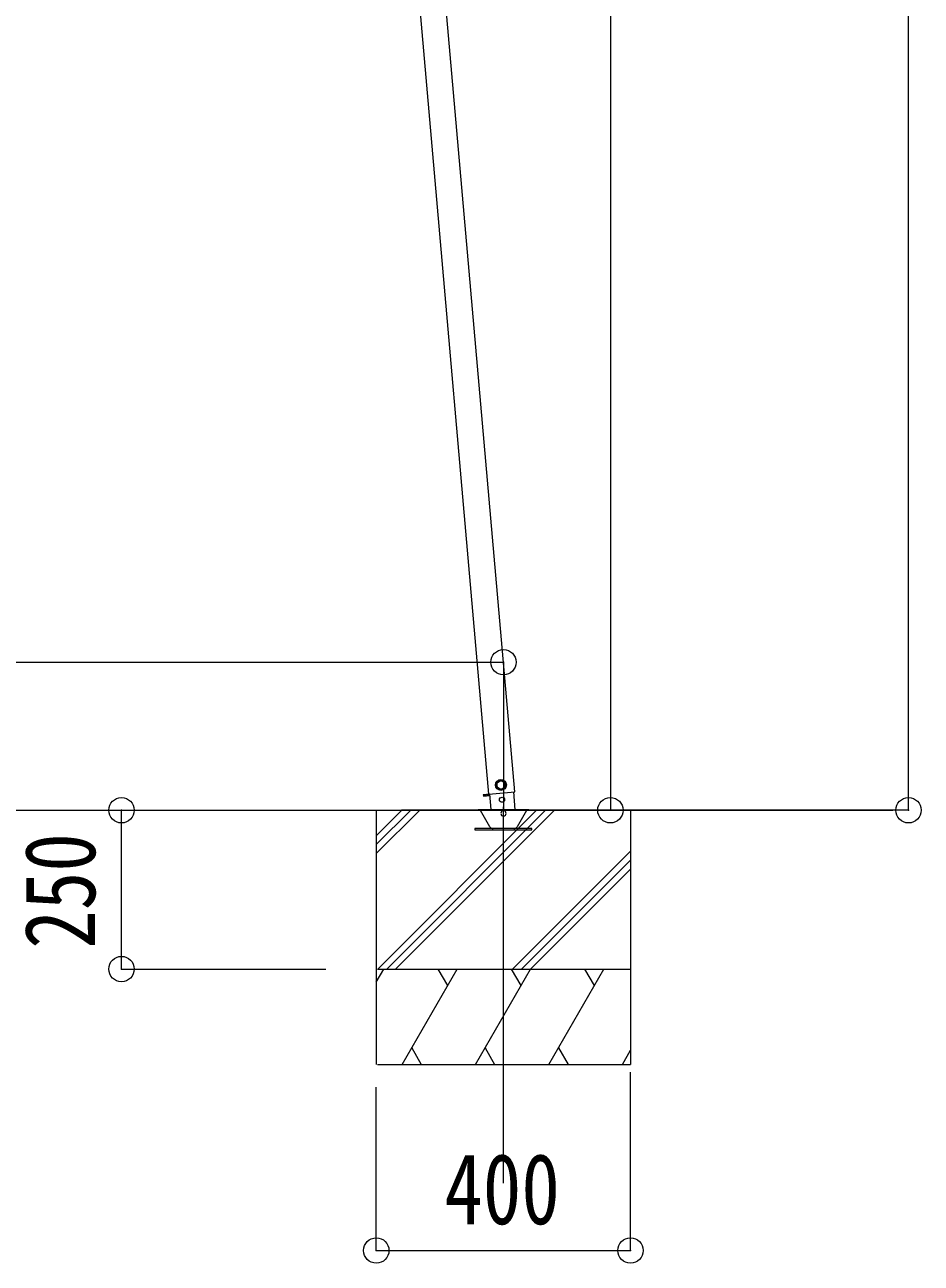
# Model space of a CAD drawing. Units: millimetres at full size, sheet at 1:40. Extents: x -11181 to 11305, y -7804 to 7716.
# Drawn here: x 18 to 1428, y 1550 to 3499 of the extents above; entities that cross this region are included whole.
import ezdxf
from ezdxf.enums import TextEntityAlignment as Align

# ---------------------------------------------------------------- set-up
doc = ezdxf.new("R2010")
doc.units = ezdxf.units.MM
doc.header["$LTSCALE"] = 40
doc.header["$PDMODE"] = 32
doc.header["$PDSIZE"] = 40
for name, color, linetype, lineweight in [('0-0_0', 7, 'Continuous', 9), ('0-A_寸法', 6, 'Continuous', 9), ('1-0_FRAME', 7, 'Continuous', 9), ('1-1_GLASS', 4, 'Continuous', 9), ('1-2_GLASS_SEAL', 4, 'Continuous', 9), ('1-8', 2, 'Continuous', 9), ('1-A', 6, 'Continuous', 9)]:
    doc.layers.add(name, color=color, linetype=linetype, lineweight=lineweight)
doc.styles.add('ＭＳ ゴシック', font='')
doc.styles.get('ＭＳ ゴシック').set_extended_font_data('MS Gothic')

msp = doc.modelspace()

# ---------------------------------------------------------------- linework, layer by layer
at = {"layer": '0-0_0', "color": 6}
for p, q in [((1408.33, 2262.68), (1408.33, 5375.68)), ((939.31, 5175.28), (939.31, 2262.68))]:
    msp.add_line(p, q, dxfattribs=at)
at = {"layer": '0-0_0'}
msp.add_line((-1949.52, 2262.68), (1383.44, 2262.68), dxfattribs=at)
at = {"layer": '0-A_寸法'}
for p, q in [((939.31, 2262.68), (610.49, 2262.68)), ((1408.33, 2262.68), (939.31, 2262.68))]:
    msp.add_line(p, q, dxfattribs=at)
for p in [(939.31, 2262.68), (1408.33, 2262.68)]:
    msp.add_point(p, dxfattribs=at)
at = {"layer": '1-0_FRAME'}
for p, q in [((570.86, 2222.61), (610.94, 2262.68)), ((570.86, 2194.32), (639.23, 2262.68)), ((570.86, 2208.46), (625.08, 2262.68)), ((570.86, 2262.68), (570.86, 1862.68)), ((573.07, 2012.68), (823.07, 2262.68)), ((587.21, 2012.68), (837.22, 2262.68)), ((601.36, 2012.68), (851.36, 2262.68)), ((970.86, 2262.68), (970.86, 1862.68)), ((785.2, 2012.68), (970.86, 2198.34)), ((799.35, 2012.68), (970.86, 2184.2)), ((813.49, 2012.68), (970.86, 2170.06)), ((570.86, 1992.09), (582.76, 2012.68)), ((573.01, 2012.68), (970.86, 2012.68)), ((611.63, 1862.68), (698.23, 2012.68)), ((683.23, 1986.7), (668.22, 2012.68)), ((727.1, 1862.68), (813.7, 2012.68)), ((798.7, 1986.7), (783.7, 2012.68)), ((842.57, 1862.68), (929.17, 2012.68)), ((914.17, 1986.7), (899.17, 2012.68)), ((626.62, 1888.66), (641.62, 1862.68)), ((742.09, 1888.66), (757.09, 1862.68)), ((857.57, 1888.66), (872.57, 1862.68)), ((958.04, 1862.68), (970.86, 1884.9)), ((573.01, 1862.68), (965.6, 1862.68)), ((578.28, 1862.68), (970.86, 1862.68))]:
    msp.add_line(p, q, dxfattribs=at)
at = {"layer": '1-1_GLASS'}
for p, q in [((739.3, 2287.03), (749.16, 2287.9)), ((749.16, 2287.9), (739.3, 2287.04)), ((739.3, 2287.03), (739.48, 2285.04)), ((749.34, 2285.9), (739.48, 2285.04)), ((748.16, 2288.11), (789.01, 2291.68)), ((749.14, 2288.19), (751.25, 2264.03)), ((789.66, 2263.36), (787.19, 2291.52)), ((730.98, 2263.68), (810.98, 2263.68)), ((730.98, 2262.68), (730.98, 2263.68)), ((730.98, 2262.68), (810.98, 2262.68)), ((749.68, 2236.68), (734.95, 2262.18)), ((807.02, 2262.18), (792.29, 2236.68)), ((810.98, 2263.68), (810.98, 2262.68))]:
    msp.add_line(p, q, dxfattribs=at)
for points in [[(766.39, 2309.96), (760.25, 2305.66), (760.9, 2298.18), (767.7, 2295.01), (773.85, 2299.31), (773.2, 2306.79)], [(815.74, 2231.68), (815.74, 2233.68), (725.74, 2233.68), (725.74, 2231.68)]]:
    msp.add_lwpolyline(points, close=True, dxfattribs=at)
msp.add_lwpolyline([(739.3, 2287.04), (739.48, 2285.04), (749.34, 2285.91)], dxfattribs=at)
for centre, radius in [((767.05, 2302.48), 8.5), ((767.05, 2302.48), 7.7), ((767.05, 2302.48), 6.5), ((768.69, 2279.26), 4)]:
    msp.add_circle(centre, radius, dxfattribs=at)
for centre, radius, start, end in [((734.09, 2261.68), 1, 30, 90), ((770.99, 2257.68), 4.25, 183.37229, 176.62771), ((807.88, 2261.68), 1, 90, 150), ((754.87, 2239.68), 6, 210, 270), ((787.1, 2239.68), 6, 270, 330)]:
    msp.add_arc(centre, radius, start, end, dxfattribs=at)
at = {"layer": '1-2_GLASS_SEAL'}
for p, q in [((748.17, 2288.11), (637.27, 3552.89)), ((789.02, 2291.69), (678.11, 3556.47)), ((711.26, 3178.44), (711.28, 3178.24)), ((670.42, 3174.86), (670.43, 3174.66))]:
    msp.add_line(p, q, dxfattribs=at)
at = {"layer": '1-8'}
msp.add_line((770.98, 1675.84), (770.98, 2267.77), dxfattribs=at)
at = {"layer": '1-A'}
for p, q in [((-1949.02, 2495.64), (770.98, 2495.64)), ((770.98, 2495.64), (770.98, 2262.68)), ((169.95, 2262.68), (491.59, 2262.68)), ((169.95, 2012.68), (169.95, 2262.68)), ((169.95, 2012.68), (491.59, 2012.68)), ((970.86, 1569.63), (970.86, 1850.33)), ((570.86, 1569.63), (570.86, 1826.68)), ((570.86, 1569.63), (970.86, 1569.63))]:
    msp.add_line(p, q, dxfattribs=at)
for p in [(770.98, 2495.64), (169.95, 2262.68), (169.95, 2012.68), (570.86, 1569.63), (970.86, 1569.63)]:
    msp.add_point(p, dxfattribs=at)

# ---------------------------------------------------------------- texts
at = {"layer": '1-A', "color": 7, "style": 'ＭＳ ゴシック', "width": 0.8}
msp.add_text('250', height=111.4, rotation=90, dxfattribs=at).set_placement((161.95, 2044.68), align=Align.BOTTOM_LEFT)
msp.add_text('400', height=111.4, dxfattribs=at).set_placement((677.86, 1577.63), align=Align.BOTTOM_LEFT)

doc.saveas('drawing.dxf')
